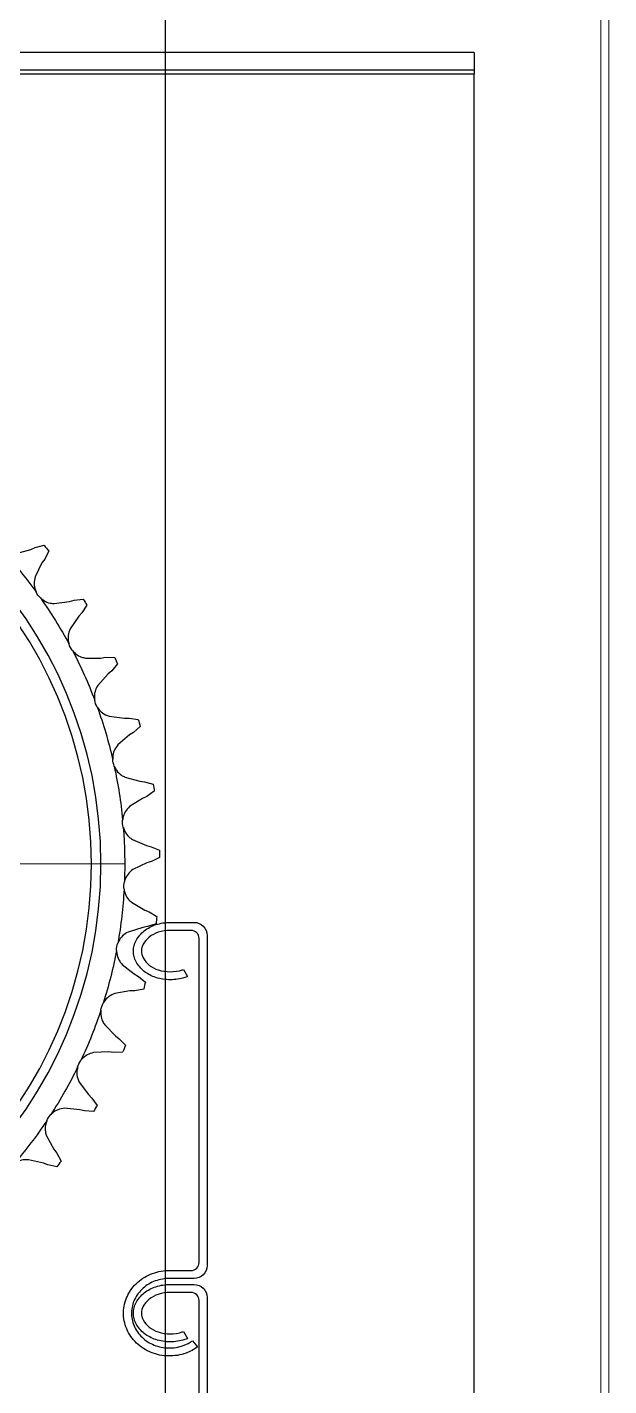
# Model space of a CAD drawing. Header units: millimetres. Extents: x 4754612 to 5801174, y 2368242 to 2777223.
# Drawn here: x 5508711.3 to 5508826, y 2425225 to 2425492.9 of the extents above; entities that cross this region are included whole.
import ezdxf

# ---------------------------------------------------------------- set-up
doc = ezdxf.new("R2010")
doc.units = ezdxf.units.MM
doc.header["$LTSCALE"] = 1000
doc.linetypes.add('CEN', pattern=[6.2, 6, -0.1, 0, -0.1])
for name, color, linetype in [('253', 253, 'Continuous'), ('A-중심선', 10, 'CEN'), ('DOOR', 4, 'Continuous'), ('HAT', 252, 'Continuous')]:
    doc.layers.add(name, color=color, linetype=linetype)

# ---------------------------------------------------------------- blocks, each defined once
blk = doc.blocks.new('방화셔터 기본')
at = {"layer": '253', "linetype": 'Continuous'}
for p, q in [((5541912.61, 8102229.9), (5542442.61, 8102229.9)), ((5541912.61, 8102226.4), (5542442.61, 8102226.4)), ((5541912.61, 8102225.66), (5542442.61, 8102225.66)), ((5541996.49, 8102131.63), (5541997.27, 8102130.02)), ((5541999.13, 8102132.27), (5541997.39, 8102132.73)), ((5541999.99, 8102131.89), (5541999.13, 8102132.27)), ((5542002.91, 8102131.09), (5541999.99, 8102131.89)), ((5541997.27, 8102130.02), (5541997.81, 8102129.25)), ((5541997.81, 8102129.25), (5541999.16, 8102126.53)), ((5541988.94, 8102120.94), (5541989.93, 8102119.44)), ((5541991.47, 8102121.92), (5541989.69, 8102122.14)), ((5541992.38, 8102121.66), (5541991.47, 8102121.92)), ((5541995.38, 8102121.25), (5541992.38, 8102121.66)), ((5541989.93, 8102119.44), (5541990.57, 8102118.75)), ((5541990.57, 8102118.75), (5541992.27, 8102116.24)), ((5541982.89, 8102109.33), (5541984.06, 8102107.98)), ((5541985.26, 8102110.65), (5541983.47, 8102110.62)), ((5541986.19, 8102110.51), (5541985.26, 8102110.65)), ((5541989.22, 8102110.5), (5541986.19, 8102110.51)), ((5541984.06, 8102107.98), (5541984.79, 8102107.38)), ((5541984.79, 8102107.38), (5541986.81, 8102105.12)), ((5541980.61, 8102098.64), (5541978.84, 8102098.38)), ((5541981.55, 8102098.63), (5541980.61, 8102098.64)), ((5541984.55, 8102099.02), (5541981.55, 8102098.63)), ((5541978.43, 8102097.02), (5541979.78, 8102095.84)), ((5541979.78, 8102095.84), (5541980.58, 8102095.34)), ((5541980.58, 8102095.34), (5541982.88, 8102093.37)), ((5541977.6, 8102086.12), (5541975.88, 8102085.63)), ((5541978.53, 8102086.23), (5541977.6, 8102086.12)), ((5541981.46, 8102087.03), (5541978.53, 8102086.23)), ((5541975.66, 8102084.23), (5541977.15, 8102083.23)), ((5541977.15, 8102083.23), (5541978.01, 8102082.84)), ((5541978.01, 8102082.84), (5541980.55, 8102081.2)), ((5541979.99, 8102074.73), (5541977.2, 8102073.55)), ((5541976.28, 8102073.31), (5541974.64, 8102072.59)), ((5541977.2, 8102073.55), (5541976.28, 8102073.31)), ((5541974.61, 8102071.18), (5541976.22, 8102070.39)), ((5541976.22, 8102070.39), (5541977.13, 8102070.12)), ((5541977.13, 8102070.12), (5541979.87, 8102068.83)), ((5541977.56, 8102060.8), (5541976.69, 8102060.44)), ((5541980.17, 8102062.34), (5541977.56, 8102060.8)), ((5541976.69, 8102060.44), (5541975.16, 8102059.51)), ((5541975.32, 8102058.11), (5541977.02, 8102057.54)), ((5541977.02, 8102057.54), (5541977.95, 8102057.39)), ((5541977.95, 8102057.39), (5541980.84, 8102056.48)), ((5541982, 8102050.09), (5541979.62, 8102048.21)), ((5541978.8, 8102047.74), (5541977.41, 8102046.62)), ((5541979.62, 8102048.21), (5541978.8, 8102047.74)), ((5541977.76, 8102045.24), (5541979.52, 8102044.91)), ((5541979.52, 8102044.91), (5541980.46, 8102044.89)), ((5541980.46, 8102044.89), (5541983.45, 8102044.37)), ((5541985.45, 8102038.19), (5541983.34, 8102036.01)), ((5541982.59, 8102035.44), (5541981.36, 8102034.14)), ((5541983.34, 8102036.01), (5541982.59, 8102035.44)), ((5541981.89, 8102032.82), (5541983.68, 8102032.73)), ((5541983.68, 8102032.73), (5541984.62, 8102032.83)), ((5541984.62, 8102032.83), (5541987.64, 8102032.71)), ((5541990.46, 8102026.85), (5541988.66, 8102024.42)), ((5541987.99, 8102023.75), (5541986.94, 8102022.29)), ((5541988.66, 8102024.42), (5541987.99, 8102023.75)), ((5541987.64, 8102021.06), (5541989.43, 8102021.21)), ((5541989.43, 8102021.21), (5541990.34, 8102021.43)), ((5541990.34, 8102021.43), (5541993.36, 8102021.72)), ((5541996.93, 8102016.29), (5541995.47, 8102013.63)), ((5541994.9, 8102012.88), (5541994.05, 8102011.3)), ((5541995.47, 8102013.63), (5541994.9, 8102012.88)), ((5541994.91, 8102010.17), (5541996.66, 8102010.55)), ((5541996.66, 8102010.55), (5541997.54, 8102010.9)), ((5541997.54, 8102010.9), (5542000.49, 8102011.59))]:
    blk.add_line(p, q, dxfattribs=at)
at = {"layer": '253', "color": 7, "linetype": 'Continuous'}
for p, q in [((5541912.61, 8102229.9), (5541912.61, 8102226.4)), ((5541912.61, 8102226.4), (5541912.61, 8102225.66)), ((5541912.61, 8101914.14), (5541912.61, 8102225.66))]:
    blk.add_line(p, q, dxfattribs=at)
at = {"layer": '253', "lineweight": 18}
blk.add_line((5541981.5, 8102069.9), (5542356.9, 8102069.9), dxfattribs=at)
at = {"layer": '253', "color": 252, "lineweight": 18}
blk.add_lwpolyline([(5541888.06, 8101813.35), (5541934.51, 8101813.35), (5541934.51, 8101761.45), (5541887.61, 8101761.45), (5541887.61, 8102308.35), (5541939.51, 8102308.35), (5541939.51, 8102293.35), (5541961.06, 8102293.35), (5541961.06, 8102294.9), (5541941.06, 8102294.9), (5541941.06, 8102309.9), (5541886.06, 8102309.9), (5541886.06, 8101759.9), (5541936.06, 8101759.9), (5541936.06, 8101814.9), (5541888.06, 8101814.9)], close=True, dxfattribs=at)
at = {"layer": '253', "color": 4}
blk.add_lwpolyline([(5541976.29, 8101973.57, 0.095179), (5541979.16, 8101975.42, 0.101362), (5541981.1, 8101978.22, 0.106214), (5541981.74, 8101981.47, 0.106214), (5541980.98, 8101984.7, 0.101362), (5541978.94, 8101987.43, 0.095179), (5541976.01, 8101989.16, 0.091225), (5541972.56, 8101989.73), (5541968.43, 8101989.73, -0.414214), (5541966.85, 8101991.31), (5541966.85, 8102055.22, -0.414214), (5541968.43, 8102056.8), (5541972.52, 8102056.8, -0.07833), (5541974.88, 8102056.42, -0.087736), (5541976.67, 8102055.47, -0.105426), (5541977.85, 8102054.07, -0.122587), (5541978.19, 8102052.72, -0.122587), (5541977.85, 8102051.37, -0.105426), (5541976.67, 8102049.96, -0.087736), (5541974.88, 8102049.01, -0.07833), (5541972.52, 8102048.64, -0.07833), (5541970.15, 8102049.01, -0.009524), (5541969.94, 8102049.09), (5541969.13, 8102047.7, 0.019148), (5541969.67, 8102047.51, 0.07833), (5541972.52, 8102047.06, 0.07833), (5541975.36, 8102047.51, 0.087736), (5541977.64, 8102048.72, 0.105426), (5541979.25, 8102050.63, 0.122587), (5541979.77, 8102052.72, 0.122587), (5541979.25, 8102054.81, 0.105426), (5541977.64, 8102056.72, 0.087736), (5541975.36, 8102057.93, 0.07833), (5541972.52, 8102058.38), (5541967.83, 8102058.38, 0.414214), (5541965.27, 8102055.81), (5541965.27, 8101990.72, 0.414214), (5541967.83, 8101988.15), (5541972.59, 8101988.15, -0.091225), (5541975.48, 8101987.68, -0.095179), (5541977.89, 8101986.24, -0.101362), (5541979.55, 8101984.02, -0.106214), (5541980.16, 8101981.44, -0.106214), (5541979.65, 8101978.84, -0.101362), (5541978.07, 8101976.56, -0.095179), (5541975.71, 8101975.04, -0.091225), (5541972.84, 8101974.46, -0.091225), (5541969.95, 8101974.94, -0.068447), (5541968.15, 8101975.88), (5541967.14, 8101974.66, 0.071895), (5541969.41, 8101973.45, 0.091225), (5541972.87, 8101972.88, 0.091225)], format="xyb", close=True, dxfattribs=at)
blk.add_lwpolyline([(5541966.85, 8101919.92), (5541966.85, 8101983.82, -0.414214), (5541968.43, 8101985.4), (5541972.52, 8101985.4, -0.07833), (5541974.88, 8101985.03, -0.087736), (5541976.67, 8101984.08, -0.105426), (5541977.85, 8101982.68, -0.122587), (5541978.19, 8101981.33, -0.122587), (5541977.85, 8101979.98, -0.105426), (5541976.67, 8101978.57, -0.087736), (5541974.88, 8101977.62, -0.07833), (5541972.52, 8101977.25, -0.07833), (5541970.15, 8101977.62, -0.009524), (5541969.94, 8101977.69), (5541969.13, 8101976.31, 0.019148), (5541969.67, 8101976.12, 0.07833), (5541972.52, 8101975.67, 0.07833), (5541975.36, 8101976.12, 0.087736), (5541977.64, 8101977.33, 0.105426), (5541979.25, 8101979.24, 0.122587), (5541979.77, 8101981.33, 0.122587), (5541979.25, 8101983.42, 0.105426), (5541977.64, 8101985.33, 0.087736), (5541975.36, 8101986.54, 0.07833), (5541972.52, 8101986.99), (5541967.83, 8101986.99, 0.414214), (5541965.27, 8101984.42), (5541965.27, 8101919.33, 0.414214)], format="xyb", dxfattribs=at)
at = {"layer": '253', "linetype": 'Continuous'}
for radius in [86.42, 84.56]:
    blk.add_circle((5542072.61, 8102069.9), radius, dxfattribs=at)
for centre, radius, start, end in [((5542072.61, 8102069.9), 98, 140.126, 140.9546), ((5542072.61, 8102069.9), 91.11, 137.1702, 143.9103), ((5542072.61, 8102069.9), 91.11, 144.8298, 151.5699), ((5541995.33, 8102125.28), 4.03, 313.918, 334.8222), ((5542072.61, 8102069.9), 98, 147.7856, 148.6142), ((5542072.61, 8102069.9), 91.11, 152.4894, 159.2295), ((5541988.64, 8102114.49), 4.03, 321.5775, 342.4818), ((5542072.61, 8102069.9), 98, 155.4451, 156.2737), ((5541983.45, 8102102.9), 4.03, 329.2371, 350.1413), ((5542072.61, 8102069.9), 98, 163.1047, 163.9333), ((5542072.61, 8102069.9), 91.11, 160.149, 166.8891), ((5541979.84, 8102090.72), 4.03, 336.8967, 357.8009), ((5542072.61, 8102069.9), 91.11, 167.8085, 174.5486), ((5542072.61, 8102069.9), 98, 170.7643, 171.5929), ((5542072.61, 8102069.9), 91.11, 175.4681, 182.2082), ((5541977.9, 8102078.17), 4.03, 344.5563, 5.4605), ((5542072.61, 8102069.9), 98, 178.4239, 179.2525), ((5541977.64, 8102065.47), 4.03, 352.2158, 13.1201), ((5542072.61, 8102069.9), 91.11, 183.1277, 189.8678), ((5542072.61, 8102069.9), 98, 186.0834, 186.912), ((5541979.08, 8102052.86), 4.03, 359.8754, 20.7796), ((5542072.61, 8102069.9), 91.11, 190.7873, 197.5274), ((5542072.61, 8102069.9), 98, 193.743, 194.5716), ((5541982.18, 8102040.54), 4.03, 7.535, 28.4392), ((5542072.61, 8102069.9), 91.11, 198.4468, 205.1869), ((5542072.61, 8102069.9), 98, 201.4026, 202.2312), ((5541986.9, 8102028.75), 4.03, 15.1946, 36.0988), ((5542072.61, 8102069.9), 91.11, 206.1064, 212.8465), ((5542072.61, 8102069.9), 98, 209.0622, 209.8908), ((5541993.15, 8102017.69), 4.03, 22.8541, 43.7584), ((5542072.61, 8102069.9), 91.11, 213.766, 220.5061), ((5542072.61, 8102069.9), 98, 216.7217, 217.5503)]:
    blk.add_arc(centre, radius, start, end, dxfattribs=at)
for points, knots in [([(5541999.16, 8102126.53), (5541999.26, 8102126.09), (5541999.46, 8102125.22), (5541999.25, 8102124.19), (5541999.03, 8102123.68), (5541998.98, 8102123.57)], [0, 0, 0, 0, 0.4415107, 0.882841, 1, 1, 1, 1]), ([(5541998.13, 8102122.38), (5541997.9, 8102122.19), (5541997.33, 8102121.71), (5541996.36, 8102121.32), (5541995.64, 8102121.27), (5541995.38, 8102121.25)], [0, 0, 0, 0, 0.292857, 0.738654, 1, 1, 1, 1]), ([(5541992.27, 8102116.24), (5541992.42, 8102115.82), (5541992.73, 8102114.97), (5541992.67, 8102113.93), (5541992.52, 8102113.39), (5541992.48, 8102113.28)], [0, 0, 0, 0, 0.441507, 0.882838, 1, 1, 1, 1]), ([(5541991.8, 8102111.98), (5541991.6, 8102111.76), (5541991.09, 8102111.21), (5541990.18, 8102110.7), (5541989.48, 8102110.55), (5541989.22, 8102110.5)], [0, 0, 0, 0, 0.292853, 0.738651, 1, 1, 1, 1]), ([(5541986.81, 8102105.12), (5541987.02, 8102104.72), (5541987.44, 8102103.93), (5541987.51, 8102102.88), (5541987.43, 8102102.33), (5541987.42, 8102102.21)], [0, 0, 0, 0, 0.441502, 0.882832, 1, 1, 1, 1]), ([(5541986.91, 8102100.84), (5541986.74, 8102100.59), (5541986.32, 8102099.98), (5541985.48, 8102099.35), (5541984.8, 8102099.11), (5541984.55, 8102099.02)], [0, 0, 0, 0, 0.292848, 0.738645, 1, 1, 1, 1]), ([(5541982.88, 8102093.37), (5541983.14, 8102093), (5541983.66, 8102092.27), (5541983.88, 8102091.25), (5541983.87, 8102090.68), (5541983.87, 8102090.57)], [0, 0, 0, 0, 0.441495, 0.882825, 1, 1, 1, 1]), ([(5541983.55, 8102089.14), (5541983.42, 8102088.88), (5541983.08, 8102088.21), (5541982.33, 8102087.47), (5541981.69, 8102087.15), (5541981.46, 8102087.03)], [0, 0, 0, 0, 0.29284, 0.738638, 1, 1, 1, 1]), ([(5541980.55, 8102081.2), (5541980.86, 8102080.87), (5541981.48, 8102080.22), (5541981.82, 8102079.23), (5541981.89, 8102078.67), (5541981.91, 8102078.55)], [0, 0, 0, 0, 0.441484, 0.882813, 1, 1, 1, 1]), ([(5541981.78, 8102077.1), (5541981.68, 8102076.82), (5541981.43, 8102076.11), (5541980.79, 8102075.29), (5541980.21, 8102074.88), (5541979.99, 8102074.73)], [0, 0, 0, 0, 0.292829, 0.738626, 1, 1, 1, 1]), ([(5541979.87, 8102068.83), (5541980.22, 8102068.55), (5541980.91, 8102067.98), (5541981.39, 8102067.05), (5541981.53, 8102066.5), (5541981.56, 8102066.39)], [0, 0, 0, 0, 0.441497, 0.882827, 1, 1, 1, 1]), ([(5541981.63, 8102064.93), (5541981.57, 8102064.64), (5541981.42, 8102063.9), (5541980.89, 8102063), (5541980.37, 8102062.52), (5541980.17, 8102062.34)], [0, 0, 0, 0, 0.292843, 0.73864, 1, 1, 1, 1]), ([(5541980.84, 8102056.48), (5541981.22, 8102056.24), (5541981.99, 8102055.77), (5541982.58, 8102054.92), (5541982.8, 8102054.39), (5541982.84, 8102054.29)], [0, 0, 0, 0, 0.441504, 0.882834, 1, 1, 1, 1]), ([(5541983.11, 8102052.85), (5541983.08, 8102052.55), (5541983.03, 8102051.8), (5541982.63, 8102050.84), (5541982.17, 8102050.29), (5541982, 8102050.09)], [0, 0, 0, 0, 0.29285, 0.738647, 1, 1, 1, 1]), ([(5541983.45, 8102044.37), (5541983.86, 8102044.19), (5541984.68, 8102043.82), (5541985.38, 8102043.05), (5541985.67, 8102042.56), (5541985.73, 8102042.46)], [0, 0, 0, 0, 0.4415085, 0.8828387, 1, 1, 1, 1]), ([(5541986.18, 8102041.07), (5541986.2, 8102040.77), (5541986.24, 8102040.03), (5541985.98, 8102039.02), (5541985.59, 8102038.41), (5541985.45, 8102038.19)], [0, 0, 0, 0, 0.292854, 0.738652, 1, 1, 1, 1]), ([(5541987.64, 8102032.71), (5541988.08, 8102032.59), (5541988.94, 8102032.34), (5541989.74, 8102031.66), (5541990.09, 8102031.22), (5541990.16, 8102031.13)], [0, 0, 0, 0, 0.441511, 0.882842, 1, 1, 1, 1]), ([(5541990.79, 8102029.81), (5541990.85, 8102029.52), (5541991, 8102028.78), (5541990.87, 8102027.74), (5541990.57, 8102027.09), (5541990.46, 8102026.85)], [0, 0, 0, 0, 0.292857, 0.738655, 1, 1, 1, 1]), ([(5541993.36, 8102021.72), (5541993.8, 8102021.65), (5541994.69, 8102021.52), (5541995.58, 8102020.96), (5541995.98, 8102020.56), (5541996.06, 8102020.48)], [0, 0, 0, 0, 0.441513, 0.882843, 1, 1, 1, 1]), ([(5541996.86, 8102019.26), (5541996.96, 8102018.98), (5541997.2, 8102018.27), (5541997.21, 8102017.23), (5541997, 8102016.54), (5541996.93, 8102016.29)], [0, 0, 0, 0, 0.292859, 0.738656, 1, 1, 1, 1]), ([(5542000.49, 8102011.59), (5542000.94, 8102011.58), (5542001.84, 8102011.57), (5542002.79, 8102011.13), (5542003.24, 8102010.79), (5542003.33, 8102010.72)], [0, 0, 0, 0, 0.441513, 0.882843, 1, 1, 1, 1])]:
    blk.add_open_spline(points, degree=3, knots=knots, dxfattribs=at)
blk = doc.blocks.new('A$C27682B79')
at = {"layer": 'HAT', "xscale": -1}
blk.add_blockref('방화셔터 기본', (5542000.34, -8097757.4), dxfattribs=at)

msp = doc.modelspace()

# ---------------------------------------------------------------- linework, layer by layer
at = {"layer": 'A-중심선', "ltscale": 5}
msp.add_line((5508738.509, 2478240.763), (5508738.509, 2392942.802), dxfattribs=at)

# ---------------------------------------------------------------- block references
at = {"layer": 'DOOR'}
msp.add_blockref('A$C27682B79', (5508711.723, 2421015.382), dxfattribs=at)

doc.saveas('drawing.dxf')
